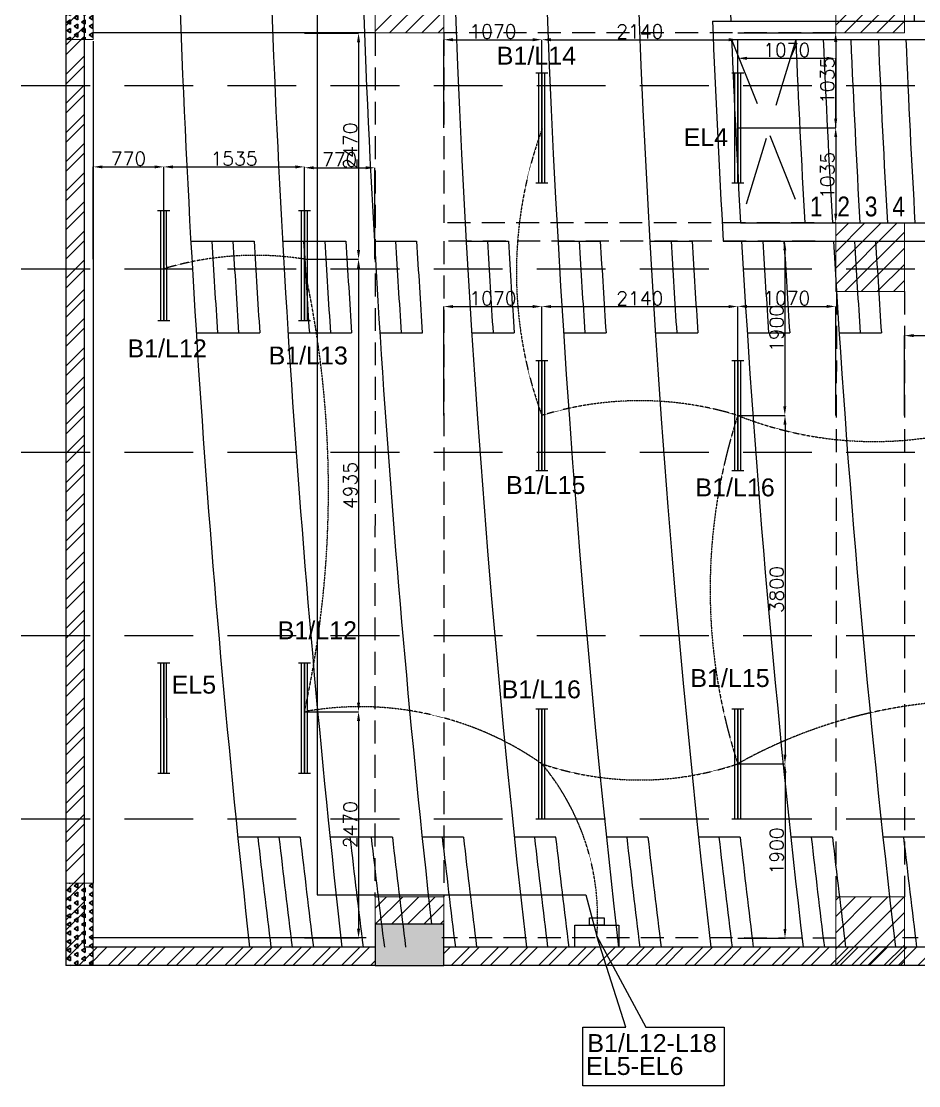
# Model space of a CAD drawing. Header units: millimetres. Extents: x 9926231 to 10238363, y -1347476 to -1088459.
# Drawn here: x 9964744 to 9974536, y -1234887 to -1223276 of the extents above; entities that cross this region are included whole.
import ezdxf

# ---------------------------------------------------------------- set-up
doc = ezdxf.new("R2010")
doc.units = ezdxf.units.MM
doc.header["$MEASUREMENT"] = 0
doc.header["$PDMODE"] = 35
doc.linetypes.add('DASHED', pattern=[0.75, 0.5, -0.25])
doc.linetypes.add('HIDDEN', pattern=[0.375, 0.25, -0.125])
for name, color, linetype in [('A-DIMN-100', 5, 'Continuous'), ('A-HATH-MSNY', 9, 'Continuous'), ('A-REFR-TARG-100', 7, 'Continuous'), ('A-STCS-STEP', 4, 'Continuous'), ('A-TEXT-NOTE-100', 4, 'Continuous'), ('A-WALL-MSNY', 3, 'Continuous'), ('ELE-CONDUIT', 8, 'DASHED'), ('Light', 142, 'Continuous'), ('LIGHTING CONDUIT', 1, 'Continuous'), ('S TRUSS', 6, 'Continuous'), ('S-BEAM', 6, 'Continuous'), ('S-BEAMDASH', 4, 'HIDDEN'), ('S-COL', 200, 'Continuous'), ('S-HATH-CONC', 253, 'Continuous')]:
    doc.layers.add(name, color=color, linetype=linetype)
for name, color, linetype, lineweight in [('ELE', 7, 'Continuous', 25), ('S-SUNKEN HATCH', 253, 'Continuous', 30), ('STR COL', 200, 'Continuous', 15), ('STR HATCH', 25, 'Continuous', 15)]:
    doc.layers.add(name, color=color, linetype=linetype, lineweight=lineweight)
doc.styles.add('ARIAL', font='arial.ttf', dxfattribs={"width": 0.8})
doc.styles.add('RomanS', font='romans.shx')
doc.styles.get("Standard").update_dxf_attribs({"font": 'arial.ttf'})
doc.dimstyles.new('FF_DIM-150', dxfattribs={"dimtxt": 525, "dimasz": 500, "dimexe": 0, "dimexo": 0, "dimgap": 15, "dimtad": 1, "dimdec": 0, "dimrnd": 5, "dimzin": 1, "dimdsep": 46, "dimtxsty": 'RomanS', "dimblk1": 'OBLIQUE', "dimblk2": 'OBLIQUE', "dimcen": 0, "dimclrd": 9, "dimclre": 9, "dimclrt": 4, "dimadec": 0, "dimazin": 0, "dimtfac": 1, "dimtdec": 0, "dimtofl": 0, "dimtmove": 1, "dimatfit": 3, "dimfxl": 0, "dimtolj": 1, "dimtzin": 0, "dimlwd": -1, "dimlwe": 25, "dimarcsym": 0})
pattern_1 = [(45, (9958030.07, -1197376.55), (-88.38835, 88.38835), [])]
pattern_2 = [(330.0000028, (3194328.085, -671753), (81.1898793, 46.8750039), [46.875, -46.875]), (30.0000028, (3194328.085, -671753), (-4.5e-06, 93.7499999), [46.875, -46.875]), (270.0000028, (3194368.68, -671729.566), (81.1898838, -46.874996), [46.875, -46.875])]

# ---------------------------------------------------------------- blocks, each defined once
blk = doc.blocks.new('FTL')
at = {"color": 30}
for p, q in [((-757, 75), (-757, -73)), ((-757, 38), (600, 36)), ((600, 74), (600, -75)), ((-757, -36), (600, -37))]:
    blk.add_line(p, q, dxfattribs=at)
at = {"color": 30, "ltscale": 450, "const_width": 20}
blk.add_lwpolyline([(-757, 1), (600, -1)], dxfattribs=at)
at = {"color": 30}
for tag, p in [('TYPE', (568, 0, 0)), ('WATTS', (568, -6, 0))]:
    blk.add_attdef(tag, p, '', height=2.5, dxfattribs=at)
blk = doc.blocks.new('*D210')
at = {"layer": 'A-DIMN-100', "color": 9, "lineweight": 25}
for p, q in [((9967834, -1230807), (9968424, -1230807)), ((9967834, -1233274), (9968424, -1233274))]:
    blk.add_line(p, q, dxfattribs=at)
at = {"layer": 'A-DIMN-100', "color": 9}
blk.add_line((9968424, -1230907), (9968424, -1233174), dxfattribs=at)
for points in [[(9968441, -1230907), (9968407, -1230907), (9968424, -1230807)], [(9968407, -1233174), (9968441, -1233174), (9968424, -1233274)]]:
    blk.add_solid(points, dxfattribs=at)
at = {"layer": 'Defpoints', "color": 0}
for p in [(9967834, -1230807), (9967834, -1233274), (9968424, -1233274)]:
    blk.add_point(p, dxfattribs=at)
at = {"layer": 'A-DIMN-100', "color": 7, "insert": (9968334, -1232040), "char_height": 150, "attachment_point": 5, "rotation": 90, "style": 'RomanS'}
blk.add_mtext('\\A1;2470', dxfattribs=at)
blk = doc.blocks.new('_Oblique')
at = {"color": 0, "linetype": 'ByBlock', "lineweight": -2}
blk.add_line((-0.5, -0.5), (0.5, 0.5), dxfattribs=at)
blk = doc.blocks.new('*D226')
at = {"layer": 'A-DIMN-100', "color": 9, "lineweight": 25}
for p, q in [((9970424, -1224438), (9970424, -1223477)), ((9972562, -1224438), (9972562, -1223477))]:
    blk.add_line(p, q, dxfattribs=at)
at = {"layer": 'A-DIMN-100', "color": 9}
blk.add_line((9970524, -1223477), (9972462, -1223477), dxfattribs=at)
for points in [[(9970524, -1223460), (9970524, -1223494), (9970424, -1223477)], [(9972462, -1223494), (9972462, -1223460), (9972562, -1223477)]]:
    blk.add_solid(points, dxfattribs=at)
at = {"layer": 'Defpoints', "color": 0}
for p in [(9972562, -1223477), (9970424, -1224438), (9972562, -1224438)]:
    blk.add_point(p, dxfattribs=at)
at = {"layer": 'A-DIMN-100', "color": 7, "insert": (9971493, -1223387), "char_height": 150, "attachment_point": 5, "style": 'RomanS'}
blk.add_mtext('\\A1;2140', dxfattribs=at)
blk = doc.blocks.new('*D225')
at = {"layer": 'A-DIMN-100', "color": 9, "lineweight": 25}
for p, q in [((9969355, -1224438), (9969355, -1223477)), ((9970424, -1224438), (9970424, -1223477))]:
    blk.add_line(p, q, dxfattribs=at)
at = {"layer": 'A-DIMN-100', "color": 9}
blk.add_line((9969455, -1223477), (9970324, -1223477), dxfattribs=at)
for points in [[(9969455, -1223460), (9969455, -1223494), (9969355, -1223477)], [(9970324, -1223494), (9970324, -1223460), (9970424, -1223477)]]:
    blk.add_solid(points, dxfattribs=at)
at = {"layer": 'Defpoints', "color": 0}
for p in [(9970424, -1223477), (9969355, -1224438), (9970424, -1224438)]:
    blk.add_point(p, dxfattribs=at)
at = {"layer": 'A-DIMN-100', "color": 7, "insert": (9969890, -1223387), "char_height": 150, "attachment_point": 5, "style": 'RomanS'}
blk.add_mtext('\\A1;1070', dxfattribs=at)
blk = doc.blocks.new('*D233')
at = {"layer": 'A-DIMN-100', "color": 9, "lineweight": 25}
for p, q in [((9969355, -1227575), (9969355, -1226388)), ((9970424, -1227575), (9970424, -1226388))]:
    blk.add_line(p, q, dxfattribs=at)
at = {"layer": 'A-DIMN-100', "color": 9}
blk.add_line((9969455, -1226388), (9970324, -1226388), dxfattribs=at)
for points in [[(9969455, -1226371), (9969455, -1226404), (9969355, -1226388)], [(9970324, -1226404), (9970324, -1226371), (9970424, -1226388)]]:
    blk.add_solid(points, dxfattribs=at)
at = {"layer": 'Defpoints', "color": 0}
for p in [(9970424, -1226388), (9969355, -1227575), (9970424, -1227575)]:
    blk.add_point(p, dxfattribs=at)
at = {"layer": 'A-DIMN-100', "color": 7, "insert": (9969890, -1226298), "char_height": 150, "attachment_point": 5, "style": 'RomanS'}
blk.add_mtext('\\A1;1070', dxfattribs=at)
blk = doc.blocks.new('*D231')
at = {"layer": 'A-DIMN-100', "color": 9, "lineweight": 25}
for p, q in [((9972562, -1227575), (9973077, -1227575)), ((9972562, -1231376), (9973077, -1231376))]:
    blk.add_line(p, q, dxfattribs=at)
at = {"layer": 'A-DIMN-100', "color": 9}
blk.add_line((9973077, -1227675), (9973077, -1231276), dxfattribs=at)
for points in [[(9973093, -1227675), (9973060, -1227675), (9973077, -1227575)], [(9973060, -1231276), (9973093, -1231276), (9973077, -1231376)]]:
    blk.add_solid(points, dxfattribs=at)
at = {"layer": 'Defpoints', "color": 0}
for p in [(9972562, -1227575), (9972562, -1231376), (9973077, -1231376)]:
    blk.add_point(p, dxfattribs=at)
at = {"layer": 'A-DIMN-100', "color": 7, "insert": (9972987, -1229476), "char_height": 150, "attachment_point": 5, "rotation": 90, "style": 'RomanS'}
blk.add_mtext('\\A1;3800', dxfattribs=at)
blk = doc.blocks.new('*D234')
at = {"layer": 'A-DIMN-100', "color": 9, "lineweight": 25}
for p, q in [((9970424, -1227575), (9970424, -1226388)), ((9972562, -1227575), (9972562, -1226388))]:
    blk.add_line(p, q, dxfattribs=at)
at = {"layer": 'A-DIMN-100', "color": 9}
blk.add_line((9970524, -1226388), (9972462, -1226388), dxfattribs=at)
for points in [[(9970524, -1226371), (9970524, -1226404), (9970424, -1226388)], [(9972462, -1226404), (9972462, -1226371), (9972562, -1226388)]]:
    blk.add_solid(points, dxfattribs=at)
at = {"layer": 'Defpoints', "color": 0}
for p in [(9972562, -1226388), (9970424, -1227575), (9972562, -1227575)]:
    blk.add_point(p, dxfattribs=at)
at = {"layer": 'A-DIMN-100', "color": 7, "insert": (9971493, -1226298), "char_height": 150, "attachment_point": 5, "style": 'RomanS'}
blk.add_mtext('\\A1;2140', dxfattribs=at)
blk = doc.blocks.new('*D232')
at = {"layer": 'A-DIMN-100', "color": 9, "lineweight": 25}
for p, q in [((9972562, -1231376), (9973077, -1231376)), ((9972562, -1233276), (9973077, -1233276))]:
    blk.add_line(p, q, dxfattribs=at)
at = {"layer": 'A-DIMN-100', "color": 9}
blk.add_line((9973077, -1231476), (9973077, -1233176), dxfattribs=at)
for points in [[(9973093, -1231476), (9973060, -1231476), (9973077, -1231376)], [(9973060, -1233176), (9973093, -1233176), (9973077, -1233276)]]:
    blk.add_solid(points, dxfattribs=at)
at = {"layer": 'Defpoints', "color": 0}
for p in [(9972562, -1231376), (9972562, -1233276), (9973077, -1233276)]:
    blk.add_point(p, dxfattribs=at)
at = {"layer": 'A-DIMN-100', "color": 7, "insert": (9972987, -1232326), "char_height": 150, "attachment_point": 5, "rotation": 90, "style": 'RomanS'}
blk.add_mtext('\\A1;1900', dxfattribs=at)
blk = doc.blocks.new('*D205')
at = {"layer": 'A-DIMN-100', "color": 9, "lineweight": 25}
for p, q in [((9965530, -1225871), (9965530, -1224864)), ((9966298, -1225871), (9966298, -1224864))]:
    blk.add_line(p, q, dxfattribs=at)
at = {"layer": 'A-DIMN-100', "color": 9}
blk.add_line((9965630, -1224864), (9966198, -1224864), dxfattribs=at)
for points in [[(9965630, -1224848), (9965630, -1224881), (9965530, -1224864)], [(9966198, -1224881), (9966198, -1224848), (9966298, -1224864)]]:
    blk.add_solid(points, dxfattribs=at)
at = {"layer": 'Defpoints', "color": 0}
for p in [(9966298, -1224864), (9965530, -1225871), (9966298, -1225871)]:
    blk.add_point(p, dxfattribs=at)
at = {"layer": 'A-DIMN-100', "color": 7, "insert": (9965914, -1224774), "char_height": 150, "attachment_point": 5, "style": 'RomanS'}
blk.add_mtext('\\A1;770', dxfattribs=at)
blk = doc.blocks.new('*D206')
at = {"layer": 'A-DIMN-100', "color": 9, "lineweight": 25}
for p, q in [((9966298, -1225871), (9966298, -1224864)), ((9967834, -1225871), (9967834, -1224864))]:
    blk.add_line(p, q, dxfattribs=at)
at = {"layer": 'A-DIMN-100', "color": 9}
blk.add_line((9966398, -1224864), (9967734, -1224864), dxfattribs=at)
for points in [[(9966398, -1224848), (9966398, -1224881), (9966298, -1224864)], [(9967734, -1224881), (9967734, -1224848), (9967834, -1224864)]]:
    blk.add_solid(points, dxfattribs=at)
at = {"layer": 'Defpoints', "color": 0}
for p in [(9967834, -1224864), (9966298, -1225871), (9967834, -1225871)]:
    blk.add_point(p, dxfattribs=at)
at = {"layer": 'A-DIMN-100', "color": 7, "insert": (9967066, -1224774), "char_height": 150, "attachment_point": 5, "style": 'RomanS'}
blk.add_mtext('\\A1;1535', dxfattribs=at)
blk = doc.blocks.new('*D208')
at = {"layer": 'A-DIMN-100', "color": 9, "lineweight": 25}
for p, q in [((9967834, -1223404), (9968424, -1223404)), ((9967834, -1225871), (9968424, -1225871))]:
    blk.add_line(p, q, dxfattribs=at)
at = {"layer": 'A-DIMN-100', "color": 9}
blk.add_line((9968424, -1223504), (9968424, -1225771), dxfattribs=at)
for points in [[(9968441, -1223504), (9968407, -1223504), (9968424, -1223404)], [(9968407, -1225771), (9968441, -1225771), (9968424, -1225871)]]:
    blk.add_solid(points, dxfattribs=at)
at = {"layer": 'Defpoints', "color": 0}
for p in [(9967834, -1223404), (9967834, -1225871), (9968424, -1225871)]:
    blk.add_point(p, dxfattribs=at)
at = {"layer": 'A-DIMN-100', "color": 7, "insert": (9968334, -1224637), "char_height": 150, "attachment_point": 5, "rotation": 90, "style": 'RomanS'}
blk.add_mtext('\\A1;2470', dxfattribs=at)
blk = doc.blocks.new('*D209')
at = {"layer": 'A-DIMN-100', "color": 9, "lineweight": 25}
for p, q in [((9967834, -1225871), (9968424, -1225871)), ((9967834, -1230807), (9968424, -1230807))]:
    blk.add_line(p, q, dxfattribs=at)
at = {"layer": 'A-DIMN-100', "color": 9}
blk.add_line((9968424, -1225971), (9968424, -1230707), dxfattribs=at)
for points in [[(9968441, -1225971), (9968407, -1225971), (9968424, -1225871)], [(9968407, -1230707), (9968441, -1230707), (9968424, -1230807)]]:
    blk.add_solid(points, dxfattribs=at)
at = {"layer": 'Defpoints', "color": 0}
for p in [(9967834, -1225871), (9967834, -1230807), (9968424, -1230807)]:
    blk.add_point(p, dxfattribs=at)
at = {"layer": 'A-DIMN-100', "color": 7, "insert": (9968334, -1228339), "char_height": 150, "attachment_point": 5, "rotation": 90, "style": 'RomanS'}
blk.add_mtext('\\A1;4935', dxfattribs=at)
blk = doc.blocks.new('*D207')
at = {"layer": 'A-DIMN-100', "color": 9, "lineweight": 25}
for p, q in [((9967834, -1225871), (9967834, -1224874)), ((9968602, -1225871), (9968602, -1224874))]:
    blk.add_line(p, q, dxfattribs=at)
at = {"layer": 'A-DIMN-100', "color": 9}
blk.add_line((9967934, -1224874), (9968502, -1224874), dxfattribs=at)
for points in [[(9967934, -1224857), (9967934, -1224890), (9967834, -1224874)], [(9968502, -1224890), (9968502, -1224857), (9968602, -1224874)]]:
    blk.add_solid(points, dxfattribs=at)
at = {"layer": 'Defpoints', "color": 0}
for p in [(9968602, -1224874), (9967834, -1225871), (9968602, -1225871)]:
    blk.add_point(p, dxfattribs=at)
at = {"layer": 'A-DIMN-100', "color": 7, "insert": (9968218, -1224784), "char_height": 150, "attachment_point": 5, "style": 'RomanS'}
blk.add_mtext('\\A1;770', dxfattribs=at)
blk = doc.blocks.new('*D227')
at = {"layer": 'A-DIMN-100', "color": 9, "lineweight": 25}
for p, q in [((9972562, -1224438), (9972562, -1223680)), ((9973630, -1224438), (9973630, -1223680))]:
    blk.add_line(p, q, dxfattribs=at)
at = {"layer": 'A-DIMN-100', "color": 9}
blk.add_line((9972662, -1223680), (9973530, -1223680), dxfattribs=at)
for points in [[(9972662, -1223663), (9972662, -1223696), (9972562, -1223680)], [(9973530, -1223696), (9973530, -1223663), (9973630, -1223680)]]:
    blk.add_solid(points, dxfattribs=at)
at = {"layer": 'Defpoints', "color": 0}
for p in [(9973630, -1223680), (9972562, -1224438), (9973630, -1224438)]:
    blk.add_point(p, dxfattribs=at)
at = {"layer": 'A-DIMN-100', "color": 7, "insert": (9973096, -1223590), "char_height": 150, "attachment_point": 5, "style": 'RomanS'}
blk.add_mtext('\\A1;1070', dxfattribs=at)
blk = doc.blocks.new('*D229')
at = {"layer": 'A-DIMN-100', "color": 9, "lineweight": 25}
for p, q in [((9972562, -1224438), (9973630, -1224438)), ((9972627, -1225475), (9973630, -1225475))]:
    blk.add_line(p, q, dxfattribs=at)
at = {"layer": 'A-DIMN-100', "color": 9}
blk.add_line((9973630, -1224538), (9973630, -1225375), dxfattribs=at)
for points in [[(9973647, -1224538), (9973614, -1224538), (9973630, -1224438)], [(9973614, -1225375), (9973647, -1225375), (9973630, -1225475)]]:
    blk.add_solid(points, dxfattribs=at)
at = {"layer": 'Defpoints', "color": 0}
for p in [(9972562, -1224438), (9972627, -1225475), (9973630, -1225475)]:
    blk.add_point(p, dxfattribs=at)
at = {"layer": 'A-DIMN-100', "color": 7, "insert": (9973540, -1224957), "char_height": 150, "attachment_point": 5, "rotation": 90, "style": 'RomanS'}
blk.add_mtext('\\A1;1035', dxfattribs=at)
blk = doc.blocks.new('*D228')
at = {"layer": 'A-DIMN-100', "color": 9, "lineweight": 25}
for p, q in [((9972562, -1223401), (9973630, -1223401)), ((9972562, -1224438), (9973630, -1224438))]:
    blk.add_line(p, q, dxfattribs=at)
at = {"layer": 'A-DIMN-100', "color": 9}
blk.add_line((9973630, -1223501), (9973630, -1224338), dxfattribs=at)
for points in [[(9973647, -1223501), (9973613, -1223501), (9973630, -1223401)], [(9973613, -1224338), (9973647, -1224338), (9973630, -1224438)]]:
    blk.add_solid(points, dxfattribs=at)
at = {"layer": 'Defpoints', "color": 0}
for p in [(9972562, -1223401), (9972562, -1224438), (9973630, -1224438)]:
    blk.add_point(p, dxfattribs=at)
at = {"layer": 'A-DIMN-100', "color": 7, "insert": (9973540, -1223920), "char_height": 150, "attachment_point": 5, "rotation": 90, "style": 'RomanS'}
blk.add_mtext('\\A1;1035', dxfattribs=at)
blk = doc.blocks.new('*D235')
at = {"layer": 'A-DIMN-100', "color": 9, "lineweight": 25}
for p, q in [((9972562, -1227575), (9972562, -1226386)), ((9973630, -1227575), (9973630, -1226386))]:
    blk.add_line(p, q, dxfattribs=at)
at = {"layer": 'A-DIMN-100', "color": 9}
blk.add_line((9972662, -1226386), (9973530, -1226386), dxfattribs=at)
for points in [[(9972662, -1226370), (9972662, -1226403), (9972562, -1226386)], [(9973530, -1226403), (9973530, -1226370), (9973630, -1226386)]]:
    blk.add_solid(points, dxfattribs=at)
at = {"layer": 'Defpoints', "color": 0}
for p in [(9973630, -1226386), (9972562, -1227575), (9973630, -1227575)]:
    blk.add_point(p, dxfattribs=at)
at = {"layer": 'A-DIMN-100', "color": 7, "insert": (9973096, -1226296), "char_height": 150, "attachment_point": 5, "style": 'RomanS'}
blk.add_mtext('\\A1;1070', dxfattribs=at)
blk = doc.blocks.new('*D230')
at = {"layer": 'A-DIMN-100', "color": 9, "lineweight": 25}
for p, q in [((9972562, -1225676), (9973075, -1225676)), ((9972562, -1227575), (9973075, -1227575))]:
    blk.add_line(p, q, dxfattribs=at)
at = {"layer": 'A-DIMN-100', "color": 9}
blk.add_line((9973075, -1225776), (9973075, -1227475), dxfattribs=at)
for points in [[(9973091, -1225776), (9973058, -1225776), (9973075, -1225676)], [(9973058, -1227475), (9973091, -1227475), (9973075, -1227575)]]:
    blk.add_solid(points, dxfattribs=at)
at = {"layer": 'Defpoints', "color": 0}
for p in [(9972562, -1225676), (9972562, -1227575), (9973075, -1227575)]:
    blk.add_point(p, dxfattribs=at)
at = {"layer": 'A-DIMN-100', "color": 7, "insert": (9972985, -1226626), "char_height": 150, "attachment_point": 5, "rotation": 90, "style": 'RomanS'}
blk.add_mtext('\\A1;1900', dxfattribs=at)
blk = doc.blocks.new('*D236')
at = {"layer": 'A-DIMN-100', "color": 9, "lineweight": 25}
for p, q in [((9974380, -1227575), (9974380, -1226705)), ((9975542, -1227575), (9975542, -1226705))]:
    blk.add_line(p, q, dxfattribs=at)
at = {"layer": 'A-DIMN-100', "color": 9}
blk.add_line((9974480, -1226705), (9975442, -1226705), dxfattribs=at)
for points in [[(9974480, -1226688), (9974480, -1226721), (9974380, -1226705)], [(9975442, -1226721), (9975442, -1226688), (9975542, -1226705)]]:
    blk.add_solid(points, dxfattribs=at)
at = {"layer": 'Defpoints', "color": 0}
for p in [(9975542, -1226705), (9974380, -1227575), (9975542, -1227575)]:
    blk.add_point(p, dxfattribs=at)
at = {"layer": 'A-DIMN-100', "color": 7, "insert": (9974961, -1226615), "char_height": 150, "attachment_point": 5, "style": 'RomanS'}
blk.add_mtext('\\A1;1160', dxfattribs=at)
blk = doc.blocks.new('SB')
at = {"color": 1, "linetype": 'ByBlock'}
for points in [[(150, -150), (150, 0), (-150, 0), (-150, -150)], [(-50, -200), (50, -200), (50, -150), (-50, -150)]]:
    blk.add_lwpolyline(points, close=True, dxfattribs=at)

msp = doc.modelspace()

# ---------------------------------------------------------------- hatches: boundary and pattern name
at = {"layer": 'A-HATH-MSNY'}
h = msp.add_hatch(dxfattribs=at)
h.set_pattern_fill('ANSI32', color=8, scale=600, style=0)
h.set_pattern_definition([(45, (151773.76, -68706.41), (-159.099026, 159.099026), []), (45, (151879.83, -68706.41), (-159.099026, 159.099026), [])])
h.paths.add_polyline_path([(9968605.1, -1233376.3), (9965430.1, -1233376.1), (9965430.1, -1215477.1), (9968180.3, -1215477.1), (9968180.3, -1220477.1), (9966430.1, -1220477.1), (9966433.2, -1220676.1), (9968380.3, -1220677.1), (9968380.3, -1215277.1), (9965430.1, -1215277.1), (9965430.1, -1202576.6), (9968603.5, -1202576.6), (9968603.5, -1202376.6), (9965230.1, -1202376.6), (9965230.1, -1233576.1), (9968605.1, -1233576.3)])
h = msp.add_hatch(dxfattribs=at)
h.set_pattern_fill('ANSI32', color=8, scale=600, style=0)
h.set_pattern_definition([(45, (162198.84, -68706.41), (-159.099026, 159.099026), []), (45, (162304.9, -68706.41), (-159.099026, 159.099026), [])])
h.paths.add_polyline_path([(9979030.2, -1233376.3), (9969355.1, -1233376.3), (9969355.1, -1233576.1), (9979030.2, -1233576.3)])
at = {"layer": 'S-HATH-CONC'}
msp.add_hatch(color=8, dxfattribs=at).paths.add_polyline_path([(9968605.1, -1233576.1), (9968605.1, -1233126.1), (9969355.1, -1233126.1), (9969355.1, -1233576.1)])
at = {"layer": 'S-SUNKEN HATCH'}
h = msp.add_hatch(dxfattribs=at)
h.set_pattern_fill('TRIANG', color=15, scale=250, angle=270, style=0)
h.set_pattern_definition(pattern_2)
h.paths.add_polyline_path([(9965530.1, -1222576.3), (9965230.1, -1222576.3), (9965230.1, -1223475.9), (9965530.1, -1223475.9)])
h = msp.add_hatch(dxfattribs=at)
h.set_pattern_fill('TRIANG', color=15, scale=250, angle=270, style=0)
h.set_pattern_definition(pattern_2)
h.paths.add_polyline_path([(9965530.1, -1232676.1), (9965230.1, -1232676.1), (9965230.1, -1233575.8), (9965530.1, -1233575.8)])
at = {"layer": 'STR HATCH'}
h = msp.add_hatch(dxfattribs=at)
h.set_pattern_fill('ANSI31', color=256, scale=1000, style=0)
h.set_pattern_definition([(45, (2893708.09, -312392.41), (-88.3883476, 88.3883476), [])])
h.paths.add_polyline_path([(9968605.3, -1223403.5), (9968605.3, -1222653.5), (9969355.3, -1222653.5), (9969355.3, -1223403.5)])
h = msp.add_hatch(dxfattribs=at)
h.set_pattern_fill('ANSI31', color=256, scale=1000, style=0)
h.set_pattern_definition(pattern_1)
h.paths.add_polyline_path([(9973630.1, -1223401.3), (9973630.1, -1222651.3), (9974380.1, -1222651.3), (9974380.1, -1223401.3)])
h = msp.add_hatch(dxfattribs=at)
h.set_pattern_fill('ANSI31', color=256, scale=1000, style=0)
h.set_pattern_definition(pattern_1)
h.paths.add_polyline_path([(9974379.7, -1226224.3), (9973630.4, -1226224.6), (9973630.4, -1225475.2), (9974379.7, -1225475)])
h = msp.add_hatch(dxfattribs=at)
h.set_pattern_fill('ANSI31', color=256, scale=1000, style=0)
h.set_pattern_definition([(45, (9926529.83, -1199365.34), (-88.38835, 88.38835), [])])
h.paths.add_polyline_path([(9969355.1, -1233126.1), (9969355.1, -1232826.1), (9968605.1, -1232826.1), (9968605.1, -1233126.1)])
h = msp.add_hatch(dxfattribs=at)
h.set_pattern_fill('ANSI31', color=256, scale=1000, style=0)
h.set_pattern_definition(pattern_1)
h.paths.add_polyline_path([(9974379.7, -1233576.1), (9973630.4, -1233576.4), (9973630.4, -1232827.1), (9974379.7, -1232826.8)])

# ---------------------------------------------------------------- linework, layer by layer
at = {"layer": 'A-REFR-TARG-100', "color": 8, "linetype": 'DASHED', "ltscale": 1500}
for p, q in [((9964744.1, -1223976.4), (10024515.9, -1223976.4)), ((9964744.1, -1225976.4), (10024515.9, -1225976.4)), ((9964744.1, -1227976.4), (10024515.9, -1227976.4)), ((9964744.1, -1229976.4), (10024515.9, -1229976.4)), ((9964744.1, -1231976.4), (10024515.9, -1231976.4))]:
    msp.add_line(p, q, dxfattribs=at)
at = {"layer": 'A-STCS-STEP', "color": 8}
for p, q in [((9972285.7, -1223275.9), (9976489.1, -1223275.9)), ((9972494, -1223475.9), (9976497.5, -1223475.9)), ((9972591.8, -1225475.9), (9976598.8, -1225475.9)), ((9966592.6, -1225675.2), (9967283.9, -1225675.2)), ((9967594.7, -1225675.2), (9968285.9, -1225675.2)), ((9968596.7, -1225675.2), (9969057.5, -1225675.2)), ((9969598.7, -1225675.2), (9970059.5, -1225675.2)), ((9970600.8, -1225675.2), (9971061.6, -1225675.2)), ((9971602.9, -1225675.2), (9972063.7, -1225675.2)), ((9972402.9, -1225675.9), (9976610.2, -1225675.9)), ((9972603.7, -1225675.2), (9972903.9, -1225675.2)), ((9972605, -1225675.2), (9973105.7, -1225675.2)), ((9973605.4, -1225675.2), (9973905.6, -1225675.2)), ((9966652.6, -1226675.2), (9967346.4, -1226675.2)), ((9967654.6, -1226675.2), (9968348.4, -1226675.2)), ((9968656.6, -1226675.2), (9969119.9, -1226675.2)), ((9969658.7, -1226675.2), (9970122, -1226675.2)), ((9970660.7, -1226675.2), (9971124, -1226675.2)), ((9971662.8, -1226675.2), (9972126.1, -1226675.2)), ((9972665, -1226675.2), (9973128.2, -1226675.2)), ((9973667.1, -1226675.2), (9974128.1, -1226675.2)), ((9967787.2, -1232176.2), (9967106.9, -1232176.2)), ((9968793.4, -1232176.2), (9968112.4, -1232176.2)), ((9969568.1, -1232176.2), (9969117.9, -1232176.2)), ((9970574.7, -1232176.2), (9970123.4, -1232176.2)), ((9971581.2, -1232176.2), (9971128.9, -1232176.2)), ((9972587.8, -1232176.2), (9972134.5, -1232176.2)), ((9973594.5, -1232176.2), (9973140.2, -1232176.2)), ((9974601.3, -1232176.2), (9974146, -1232176.2))]:
    msp.add_line(p, q, dxfattribs=at)
for centre, radius, start, end in [((10105426.6, -1217976.3), 136046.3, 173.500466, 186.499562), ((10105426.6, -1217976.3), 135046.3, 173.452128, 186.547902), ((10105426.6, -1217976.3), 134046.3, 173.403064, 186.596968), ((10105426.6, -1217976.3), 133046.3, 177.709357, 182.28285), ((10105426.6, -1217976.3), 131046.3, 177.674379, 182.317709), ((10105426.6, -1217976.3), 139046.3, 181.112948, 186.358741), ((10105426.6, -1217976.3), 138046.3, 181.1207, 186.404973), ((10105426.6, -1217976.3), 137046.3, 181.128878, 186.346732), ((10105426.6, -1217976.3), 133246.3, 182.279421, 183.312663), ((10105426.6, -1217976.3), 133046.3, 182.36905, 183.231378), ((10105426.6, -1217976.3), 132346.3, 182.381587, 183.248488), ((10105426.6, -1217976.3), 132046.3, 182.387001, 183.255876), ((10105426.6, -1217976.3), 131746.3, 182.39244, 183.263298), ((10105426.6, -1217976.3), 131446.3, 182.397903, 183.270754), ((10105426.6, -1217976.3), 131146.3, 182.403392, 183.278244), ((10098414.3, -1217975.6), 131816.3, 183.348641, 183.783823), ((10098414.3, -1217975.6), 131586.3, 183.354501, 183.790446), ((10098414.3, -1217975.6), 131356.3, 183.360381, 183.79742), ((10099416.3, -1217975.6), 131816.3, 183.348641, 183.783823), ((10099416.3, -1217975.6), 131586.3, 183.354501, 183.790446), ((10099416.3, -1217975.6), 131356.3, 183.360381, 183.79742), ((10100418.3, -1217975.6), 131816.3, 183.348641, 183.783823), ((10100418.3, -1217975.6), 131586.3, 183.354501, 183.790446), ((10101420.4, -1217975.6), 131816.3, 183.348641, 183.783823), ((10101420.4, -1217975.6), 131586.3, 183.354501, 183.790446), ((10102422.4, -1217975.6), 131816.3, 183.348641, 183.783823), ((10102422.4, -1217975.6), 131586.3, 183.354501, 183.790446), ((10103424.5, -1217975.6), 131816.3, 183.348641, 183.783823), ((10103424.5, -1217975.6), 131586.3, 183.354501, 183.790446), ((10105426.6, -1217976.3), 133046.3, 183.317325, 186.646776), ((10104426.7, -1217975.6), 131816.3, 183.348641, 183.783823), ((10104426.7, -1217975.6), 131586.3, 183.354501, 183.790446), ((10105426.6, -1217976.3), 132046.3, 183.342476, 186.697344), ((10105426.6, -1217976.3), 131816.3, 183.348641, 183.783823), ((10105426.6, -1217976.3), 131586.3, 183.354501, 183.790446), ((10091330.1, -1217976.3), 124816.3, 186.53247, 187.087212), ((10091330.1, -1217976.3), 124586.3, 186.544583, 187.100364), ((10091330.1, -1217976.3), 124356.3, 186.556718, 187.113564), ((10092336.3, -1217976.3), 124816.3, 186.53247, 187.087212), ((10092336.3, -1217976.3), 124586.3, 186.544583, 187.100364), ((10092336.3, -1217976.3), 124356.3, 186.556745, 187.113564), ((10093342.6, -1217976.3), 124816.3, 186.53247, 187.087212), ((10093342.6, -1217976.3), 124586.3, 186.54456, 187.100364), ((10094349.1, -1217976.3), 124816.3, 186.53247, 187.087212), ((10094349.1, -1217976.3), 124586.3, 186.544583, 187.100364), ((10095355.6, -1217976.3), 124816.3, 186.53247, 187.087212), ((10095355.6, -1217976.3), 124586.3, 186.544583, 187.100364), ((10096362.2, -1217976.4), 124816.3, 186.53247, 187.087212), ((10096362.2, -1217976.4), 124586.3, 186.544583, 187.100364), ((10097368.9, -1217976.4), 124816.3, 186.53247, 187.087212), ((10097368.9, -1217976.4), 124586.3, 186.544583, 187.100364), ((10098375.8, -1217976.4), 124816.3, 186.53247, 187.087212)]:
    msp.add_arc(centre, radius, start, end, dxfattribs=at)
at = {"layer": 'A-WALL-MSNY', "color": 8}
for p, q in [((9965230.1, -1202376.6), (9965230.1, -1233576.2)), ((9965430.1, -1215477.1), (9965430.1, -1233376.2)), ((9968605.1, -1233376.2), (9965430.1, -1233376.2)), ((9979030.2, -1233376.2), (9969355.1, -1233376.2)), ((9968605.1, -1233576.2), (9965230.1, -1233576.2)), ((9979030.2, -1233576.2), (9969355.1, -1233576.1)), ((9975149.5, -1233576.2), (9969355.1, -1233576.2))]:
    msp.add_line(p, q, dxfattribs=at)
at = {"layer": 'A-WALL-MSNY', "color": 8, "linetype": 'DASHED', "ltscale": 1500}
for p, q in [((9972494, -1223475.9), (9973292.9, -1225475.9)), ((9973194.6, -1223476.8), (9972591.8, -1225475.9))]:
    msp.add_line(p, q, dxfattribs=at)
at = {"layer": 'ELE-CONDUIT', "color": 30}
for centre, radius, start, end in [((9974662.6, -1226016.6), 4516.1, 159.67568, 200.32403), ((9967297.9, -1229296.9), 3467.8, 81.06127, 106.75824), ((9956814.5, -1228391.5), 11281.1, 347.63833, 12.36208), ((9971492.8, -1231058.4), 3643.3, 72.93982, 107.05771), ((9978396.6, -1229475.6), 6136.6, 161.96223, 198.03777), ((9974051.4, -1223815.8), 4044, 248.38295, 291.63382), ((9968441.8, -1234218.7), 3465.8, 55.11393, 100.10045), ((9975215.3, -1236120.8), 5436.7, 60.80031, 119.21611), ((9968425.6, -1233049.3), 2606.6, 355.46493, 39.94419), ((9971492.8, -1228222.7), 3329.2, 251.27468, 288.72532)]:
    msp.add_arc(centre, radius, start, end, dxfattribs=at)
at = {"layer": 'LIGHTING CONDUIT', "color": 30}
msp.add_lwpolyline([(9967972.5, -1220372.8), (9967972.5, -1232805.2), (9970903.6, -1232805.2), (9971024.1, -1233255.4)], dxfattribs=at)
at = {"layer": 'LIGHTING CONDUIT', "color": 7}
msp.add_lwpolyline([(9972411.6, -1234247.6), (9972411.6, -1234887), (9970870.8, -1234887), (9970870.8, -1234247.6), (9971341.7, -1234247.6), (9971024.1, -1233255.4), (9971558, -1234247.6), (9972411.6, -1234247.6)], dxfattribs=at)
at = {"layer": 'S TRUSS'}
for p, q in [((9968605.3, -1223403.5), (9965530.1, -1223403.5)), ((9965530.1, -1223494), (9965530.1, -1232676.1))]:
    msp.add_line(p, q, dxfattribs=at)
at = {"layer": 'S-BEAM', "ltscale": 1000}
for p, q in [((9965230.1, -1223494), (9965230.1, -1232676.1)), ((9968507.9, -1233274.2), (9965507.8, -1233274.4)), ((9968568.6, -1233576.2), (9965530.1, -1233576.1))]:
    msp.add_line(p, q, dxfattribs=at)
at = {"layer": 'S-BEAMDASH', "color": 3, "ltscale": 1000}
for p, q in [((9968605.3, -1223403.5), (9968602, -1232826.1)), ((9973630.1, -1223401.3), (9969355.3, -1223401.2)), ((9969355.3, -1223403.5), (9969355.3, -1225475.2)), ((9973394.6, -1225475.2), (9969355.3, -1225475.2)), ((9973630.4, -1225475.2), (9973595.7, -1225475.2)), ((9969355.3, -1225675.2), (9969355.1, -1232826.1)), ((9973404.6, -1225676), (9969355.3, -1225675.2)), ((9973638.1, -1226224.6), (9973630.4, -1232827.1)), ((9974380.2, -1226224.3), (9974379.1, -1232826.8)), ((9973630.4, -1233275.9), (9969332.9, -1233275)), ((9979030.2, -1233275), (9974357.5, -1233275.6))]:
    msp.add_line(p, q, dxfattribs=at)
at = {"layer": 'S-COL', "color": 8}
msp.add_lwpolyline([(9968605.1, -1233576.1), (9969355.1, -1233576.1), (9969355.1, -1233126.1), (9968605.1, -1233126.1)], close=True, dxfattribs=at)
at = {"layer": 'STR COL'}
for points in [[(9965230.1, -1223476.3), (9965530.1, -1223476.3), (9965530.1, -1222576.3), (9965230.1, -1222576.3)], [(9968605.3, -1223403.5), (9969355.3, -1223403.5), (9969355.3, -1222653.5), (9968605.3, -1222653.5)], [(9973630.1, -1223401.3), (9974380.1, -1223401.3), (9974380.1, -1222651.3), (9973630.1, -1222651.3)], [(9973630.4, -1225475.2), (9974379.7, -1225475), (9974379.7, -1226224.3), (9973630.4, -1226224.6)], [(9965230.1, -1233576.1), (9965530.1, -1233576.1), (9965530.1, -1232676.1), (9965230.1, -1232676.1)], [(9965230.1, -1233576.1), (9965530.1, -1233576.1), (9965530.1, -1232676.1), (9965230.1, -1232676.1)], [(9968605.1, -1232826.1), (9969355.1, -1232826.1), (9969355.1, -1233576.1), (9968605.1, -1233576.1)], [(9973630.4, -1232827.1), (9974379.7, -1232826.8), (9974379.7, -1233576.1), (9973630.4, -1233576.4)]]:
    msp.add_lwpolyline(points, close=True, dxfattribs=at)

# ---------------------------------------------------------------- block references
at = {"layer": 'ELE', "xscale": 0.8848, "yscale": 0.8848, "zscale": 0.8848, "rotation": 90.08149483496652}
for p in [(9970424.1, -1224368.7), (9972561.7, -1224368.7), (9966298.1, -1225871.2), (9967834, -1225871.2), (9970424.1, -1227505.9), (9972561.7, -1227505.9), (9966298.1, -1230806.6), (9967834, -1230806.6), (9970424.1, -1231306.2), (9972561.7, -1231306.2)]:
    msp.add_blockref('FTL', p, dxfattribs=at)
at = {"layer": 'ELE', "linetype": 'ByBlock', "xscale": -1.610354548445663, "yscale": 1.610354548445663, "zscale": 1.610354548408317, "rotation": 180}
msp.add_blockref('SB', (9971024.1, -1233376.2), dxfattribs=at)

# ---------------------------------------------------------------- texts
at = {"layer": 'A-TEXT-NOTE-100', "color": 8, "char_height": 216, "width": 3504.548, "attachment_point": 1}
for s, insert in [('{\\fArial Narrow|b0|i0|c0|p34;1}', (9973347.8, -1225187.9)), ('{\\fArial Narrow|b0|i0|c0|p34;2}', (9973648, -1225187.9)), ('{\\fArial Narrow|b0|i0|c0|p34;3}', (9973948.3, -1225187.9)), ('{\\fArial Narrow|b0|i0|c0|p34;4}', (9974248.6, -1225187.9))]:
    msp.add_mtext(s, dxfattribs=dict(at, insert=insert))
at = {"layer": 'Light', "color": 0, "style": 'ARIAL'}
for s, p in [('B1/L14', (9969932.1, -1223748.7)), ('B1/L12', (9965902.7, -1226941.6)), ('B1/L13', (9967441.9, -1227019.4)), ('B1/L15', (9970033.8, -1228432)), ('B1/L16', (9972099.7, -1228458.2)), ('B1/L12', (9967542, -1230016.7)), ('B1/L15', (9972043.8, -1230537.6)), ('B1/L16', (9969985.1, -1230661)), ('B1/L12-L18', (9970919.7, -1234519.5))]:
    msp.add_text(s, height=195.48, dxfattribs=at).set_placement(p)
at = {"layer": 'Light', "color": 3, "style": 'ARIAL'}
for s, p in [('EL4', (9971970.4, -1224637.5)), ('EL5', (9966384.1, -1230609.9)), ('EL5-EL6', (9970906.8, -1234769.7))]:
    msp.add_text(s, height=195.48, dxfattribs=at).set_placement(p)

# ---------------------------------------------------------------- dimensions: what is measured, and where the dimension line sits
at = {"layer": 'A-DIMN-100'}
for base, p1, p2, picture, middle in [((9970424.1, -1223477.1), (9969355.3, -1224438.2), (9970424.1, -1224438.2), '*D225', (9969889.7, -1223387.1)), ((9972561.6276, -1223477.0711), (9970424.0808, -1224438.2122), (9972561.6276, -1224438.2122), '*D226', (9971492.8542, -1223387.0711)), ((9973630.4, -1223679.8), (9972561.6, -1224438.2), (9973630.4, -1224438.2), '*D227', (9973096, -1223589.8)), ((9966298.1, -1224864.3), (9965530.1, -1225871.2), (9966298.1, -1225871.2), '*D205', (9965914.1, -1224774.3)), ((9967834, -1224864.3), (9966298.1, -1225871.2), (9967834, -1225871.2), '*D206', (9967066, -1224774.3)), ((9968602, -1224873.5), (9967834, -1225871.2), (9968602, -1225871.2), '*D207', (9968218, -1224783.5)), ((9970424.1, -1226387.5), (9969355.2, -1227575.4), (9970424.1, -1227575.4), '*D233', (9969889.6, -1226297.5)), ((9972561.6196, -1226387.5368), (9970424.0535, -1227575.3544), (9972561.6196, -1227575.3544), '*D234', (9971492.8365, -1226297.5368)), ((9973630.4, -1226386.3), (9972561.6, -1227575.4), (9973630.4, -1227575.4), '*D235', (9973096, -1226296.3)), ((9975542.3573, -1226704.7034), (9974379.939, -1227574.9643), (9975542.3573, -1227574.9641), '*D236', (9974961.1482, -1226614.7034))]:
    dim = msp.add_linear_dim(base=base, p1=p1, p2=p2, dimstyle='FF_DIM-150', override={"dimtxt": 150, "dimasz": 100, "dimblk1": 'Oblique', "dimblk2": 'Oblique', "dimclrt": 7}, dxfattribs=at)
    dim.commit()
    dim.dimension.update_dxf_attribs({"geometry": picture, "text_midpoint": middle})
for base, p1, p2, picture, middle in [((9968423.9, -1225871.2), (9967834, -1223403.5), (9967834, -1225871.2), '*D208', (9968333.9, -1224637.4)), ((9973630.1, -1224438.2), (9972561.6, -1223401.2), (9972561.6, -1224438.2), '*D228', (9973540.1, -1223919.7)), ((9973630.4, -1225475.2), (9972561.6, -1224438.2), (9972627.4, -1225475.2), '*D229', (9973540.4, -1224956.7)), ((9973074.5379, -1227575.3544), (9972561.6177, -1225675.8562), (9972561.6196, -1227575.3544), '*D230', (9972984.5379, -1226625.6053)), ((9968423.9, -1230806.6), (9967834, -1225871.2), (9967834, -1230806.6), '*D209', (9968333.9, -1228338.9)), ((9973076.5, -1231375.7), (9972561.6, -1227575.4), (9972561.6, -1231375.7), '*D231', (9972986.5, -1229475.5)), ((9968423.9, -1233274.3), (9967834, -1230806.6), (9967834, -1233274.3), '*D210', (9968333.9, -1232040.5)), ((9973076.5, -1233275.9), (9972561.6, -1231375.7), (9972561.6, -1233275.9), '*D232', (9972986.5, -1232325.8))]:
    dim = msp.add_linear_dim(base=base, p1=p1, p2=p2, angle=90, dimstyle='FF_DIM-150', override={"dimtxt": 150, "dimasz": 100, "dimblk1": 'Oblique', "dimblk2": 'Oblique', "dimclrt": 7}, dxfattribs=at)
    dim.commit()
    dim.dimension.update_dxf_attribs({"geometry": picture, "text_midpoint": middle})

doc.saveas('drawing.dxf')
